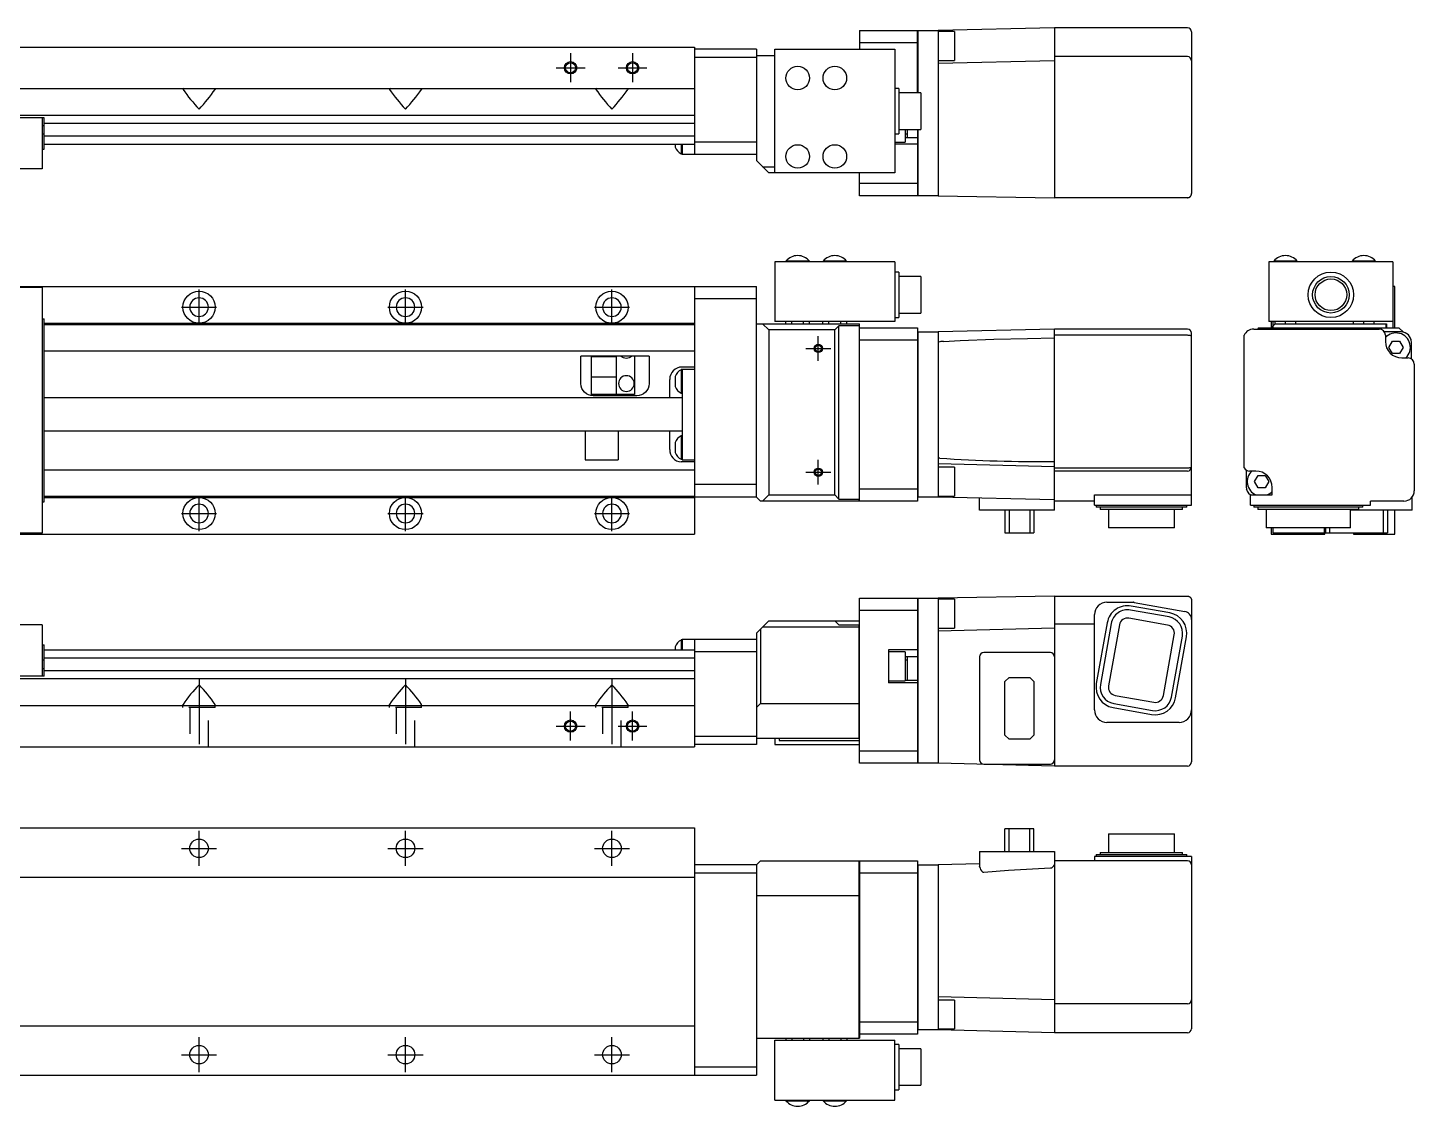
# Model space of a CAD drawing. Extents: x 0 to 622, y -8 to 271.
# Drawn here: x 286.1 to 622, y 10 to 271.4 of the extents above; entities that cross this region are included whole.
import ezdxf

# ---------------------------------------------------------------- set-up
doc = ezdxf.new("R2010")
doc.units = 0
doc.header["$LTSCALE"] = 0.5
doc.linetypes.add('CENTER', pattern=[50.8, 31.75, -6.35, 6.35, -6.35])
doc.linetypes.add('DASHED', pattern=[19.05, 12.7, -6.35])
for name, color, linetype in [('MSM_CENTER', 1, 'CENTER'), ('MSM_CONTINUOUS', 7, 'CONTINUOUS'), ('MSM_DASHED', 4, 'DASHED'), ('MSM_NARROW', 5, 'CONTINUOUS')]:
    doc.layers.add(name, color=color, linetype=linetype)

msp = doc.modelspace()

# ---------------------------------------------------------------- linework, layer by layer
at = {"layer": 'MSM_CENTER'}
for p, q in [((417.6, 265.16), (417.6, 258.16)), ((432.6, 265.16), (432.6, 258.16)), ((414.1, 261.66), (421.1, 261.66)), ((429.1, 261.66), (436.1, 261.66)), ((327.6, 199.39), (327.6, 207.89)), ((377.6, 199.39), (377.6, 207.89)), ((427.6, 199.39), (427.6, 207.89)), ((323.35, 203.64), (331.85, 203.64)), ((373.35, 203.64), (381.85, 203.64)), ((423.35, 203.64), (431.85, 203.64)), ((477.6, 190.64), (477.6, 196.64)), ((474.6, 193.64), (480.6, 193.64)), ((477.6, 160.64), (477.6, 166.64)), ((474.6, 163.64), (480.6, 163.64)), ((327.6, 149.39), (327.6, 157.89)), ((377.6, 149.39), (377.6, 157.89)), ((427.6, 149.39), (427.6, 157.89)), ((323.35, 153.64), (331.85, 153.64)), ((373.35, 153.64), (381.85, 153.64)), ((423.35, 153.64), (431.85, 153.64)), ((327.6, 113.63), (327.6, 95.13)), ((377.6, 113.63), (377.6, 95.13)), ((427.6, 113.63), (427.6, 95.13)), ((417.6, 98.63), (417.6, 105.63)), ((432.6, 98.63), (432.6, 105.63)), ((414.1, 102.13), (421.1, 102.13)), ((429.1, 102.13), (436.1, 102.13)), ((327.6, 68.25), (327.6, 76.75)), ((377.6, 68.25), (377.6, 76.75)), ((427.6, 68.25), (427.6, 76.75)), ((323.35, 72.5), (331.85, 72.5)), ((373.35, 72.5), (381.85, 72.5)), ((423.35, 72.5), (431.85, 72.5)), ((327.6, 18.25), (327.6, 26.75)), ((377.6, 18.25), (377.6, 26.75)), ((427.6, 18.25), (427.6, 26.75)), ((323.35, 22.5), (331.85, 22.5)), ((373.35, 22.5), (381.85, 22.5)), ((423.35, 22.5), (431.85, 22.5))]:
    msp.add_line(p, q, dxfattribs=at)
at = {"layer": 'MSM_CONTINUOUS', "color": 7}
for p, q in [((487.6, 270.66), (501.6, 270.66)), ((487.6, 270.66), (487.6, 266.16)), ((501.6, 270.56), (501.7, 270.66)), ((501.6, 255.58), (501.6, 270.66)), ((501.7, 270.66), (501.7, 255.58)), ((501.7, 270.66), (506.6, 270.66)), ((534.8, 271.36), (506.6, 270.66)), ((506.6, 270.66), (506.6, 230.66)), ((510.6, 270.42), (506.6, 270.42)), ((510.6, 270.42), (510.6, 263.42)), ((534.8, 271.36), (534.8, 230.16)), ((567, 271.36), (534.8, 271.36)), ((568, 270.36), (568, 231.16)), ((462.6, 266.16), (462.6, 239.16)), ((467.1, 236.16), (467.1, 266.16)), ((467.1, 266.16), (496.1, 266.16)), ((501.6, 267.66), (487.6, 267.66)), ((496.1, 266.16), (496.1, 236.16)), ((462.6, 264.66), (467.1, 264.66)), ((506.6, 263.42), (510.6, 263.42)), ((534.8, 263.36), (506.6, 262.66)), ((567, 264.36), (534.8, 264.36)), ((497.1, 256.66), (496.1, 256.66)), ((497.1, 256.66), (497.1, 245.66)), ((502.4, 255.58), (497.1, 255.58)), ((502.4, 255.58), (502.4, 246.73)), ((496.1, 245.66), (497.1, 245.66)), ((497.1, 246.73), (502.4, 246.73)), ((498.6, 246.73), (498.6, 243.66)), ((498.6, 245.66), (499.1, 245.66)), ((499.1, 246.73), (499.1, 244.77)), ((501.6, 246.73), (501.6, 230.66)), ((501.7, 246.73), (501.7, 230.66)), ((496.1, 243.66), (498.6, 243.66)), ((501.6, 243.16), (496.1, 243.16)), ((498.6, 244.77), (501.6, 244.77)), ((462.6, 239.16), (465.6, 236.16)), ((464.1, 237.66), (467.1, 237.66)), ((496.1, 236.16), (465.6, 236.16)), ((487.6, 230.66), (487.6, 236.16)), ((487.6, 233.66), (501.6, 233.66)), ((501.6, 230.66), (487.6, 230.66)), ((501.7, 230.66), (501.6, 230.76)), ((506.6, 230.66), (501.7, 230.66)), ((506.6, 230.66), (534.8, 230.16)), ((567, 230.16), (534.8, 230.16)), ((567, 230.16), (567.05, 230.16)), ((567.05, 230.16), (567.09, 230.16)), ((567.09, 230.16), (567.14, 230.17)), ((567.14, 230.17), (567.19, 230.18)), ((567.19, 230.18), (567.23, 230.19)), ((567.23, 230.19), (567.28, 230.2)), ((567.28, 230.2), (567.33, 230.21)), ((567.33, 230.21), (567.36, 230.22)), ((567.36, 230.22), (567.39, 230.24)), ((567.39, 230.24), (567.42, 230.25)), ((567.42, 230.25), (567.45, 230.26)), ((567.45, 230.26), (567.48, 230.28)), ((567.48, 230.28), (567.51, 230.3)), ((567.51, 230.3), (567.53, 230.31)), ((567.53, 230.31), (567.56, 230.33)), ((567.56, 230.33), (567.59, 230.35)), ((567.59, 230.35), (567.61, 230.37)), ((567.61, 230.37), (567.64, 230.39)), ((567.64, 230.39), (567.67, 230.41)), ((567.67, 230.41), (567.69, 230.43)), ((567.69, 230.43), (567.71, 230.46)), ((567.71, 230.46), (567.74, 230.48)), ((567.74, 230.48), (567.76, 230.51)), ((567.76, 230.51), (567.78, 230.53)), ((567.78, 230.53), (567.8, 230.56)), ((567.8, 230.56), (567.82, 230.58)), ((567.82, 230.58), (567.84, 230.61)), ((567.84, 230.61), (567.86, 230.65)), ((567.86, 230.65), (567.88, 230.68)), ((567.88, 230.68), (567.9, 230.72)), ((567.9, 230.72), (567.92, 230.76)), ((567.92, 230.76), (567.93, 230.8)), ((567.93, 230.8), (567.95, 230.84)), ((567.95, 230.84), (567.96, 230.88)), ((567.96, 230.88), (567.97, 230.92)), ((567.97, 230.92), (567.98, 230.94)), ((567.98, 230.97), (567.99, 231)), ((567.98, 230.94), (567.98, 230.97)), ((567.99, 231.03), (568, 231.06)), ((567.99, 231), (567.99, 231.03)), ((568, 231.15), (568, 231.16)), ((568, 231.12), (568, 231.15)), ((568, 231.09), (568, 231.12)), ((568, 231.06), (568, 231.09)), ((496.1, 214.64), (467.1, 214.64)), ((467.1, 214.64), (467.1, 200.14)), ((475.45, 214.8), (469.75, 214.8)), ((469.75, 214.8), (469.75, 214.64)), ((475.45, 214.64), (475.45, 214.8)), ((478.75, 214.8), (478.75, 214.64)), ((484.45, 214.8), (478.75, 214.8)), ((484.45, 214.64), (484.45, 214.8)), ((496.1, 214.64), (496.1, 200.14)), ((497.1, 212.14), (496.1, 212.14)), ((497.1, 212.14), (497.1, 201.14)), ((616.75, 214.64), (586.75, 214.64)), ((586.75, 214.64), (586.75, 200.14)), ((593.6, 214.8), (587.9, 214.8)), ((587.9, 214.8), (587.9, 214.64)), ((593.6, 214.64), (593.6, 214.8)), ((612.6, 214.8), (606.9, 214.8)), ((606.9, 214.8), (606.9, 214.64)), ((612.6, 214.64), (612.6, 214.8)), ((616.75, 214.64), (616.75, 198.64)), ((462.6, 157.64), (462.6, 208.64)), ((502.4, 211.06), (497.1, 211.06)), ((502.4, 211.06), (502.4, 202.21)), ((617.25, 208.64), (616.75, 208.64)), ((617.25, 198.64), (617.25, 208.64)), ((497.1, 202.21), (502.4, 202.21)), ((462.6, 199.64), (487.6, 199.64)), ((464.1, 199.64), (465.6, 198.14)), ((496.1, 200.14), (467.1, 200.14)), ((469.71, 199.64), (469.71, 200.14)), ((471.16, 199.64), (471.16, 200.14)), ((474.04, 199.64), (474.04, 200.14)), ((475.49, 199.64), (475.49, 200.14)), ((478.71, 199.64), (478.71, 200.14)), ((480.16, 199.64), (480.16, 200.14)), ((482.6, 199.14), (481.6, 198.14)), ((482.6, 157.14), (482.6, 199.14)), ((487.6, 199.14), (482.6, 199.14)), ((483.04, 199.64), (483.04, 200.14)), ((484.49, 199.64), (484.49, 200.14)), ((487.6, 156.64), (487.6, 199.64)), ((487.6, 198.64), (501.6, 198.64)), ((496.1, 201.14), (497.1, 201.14)), ((501.6, 198.64), (501.6, 156.64)), ((534.8, 198.34), (506.6, 197.64)), ((567, 198.34), (534.8, 198.34)), ((534.8, 154.44), (534.8, 198.34)), ((583.05, 198.34), (613.45, 198.34)), ((584.25, 198.64), (583.95, 198.34)), ((584.25, 198.64), (618.25, 198.64)), ((616.75, 200.14), (586.75, 200.14)), ((587.25, 200.14), (587.25, 198.64)), ((588.25, 199.64), (587.25, 198.64)), ((587.75, 198.64), (587.75, 200.14)), ((588.25, 199.64), (588.25, 200.14)), ((588.25, 199.64), (615.25, 199.64)), ((590.75, 199.64), (590.75, 200.14)), ((593.25, 199.64), (593.25, 200.14)), ((593.75, 198.64), (593.75, 198.34)), ((601.75, 198.34), (601.75, 198.64)), ((607.25, 199.64), (607.25, 200.14)), ((609.75, 199.64), (609.75, 200.14)), ((612.25, 199.64), (612.25, 200.14)), ((615.15, 198.64), (615.15, 199.64)), ((615.25, 199.64), (615.25, 198.64)), ((619.32, 197.57), (618.25, 198.64)), ((465.6, 198.14), (465.6, 158.14)), ((481.6, 198.14), (465.6, 198.14)), ((481.6, 158.14), (481.6, 198.14)), ((501.6, 195.64), (487.6, 195.64)), ((501.7, 197.64), (501.6, 197.54)), ((501.7, 197.64), (501.7, 157.64)), ((501.7, 197.64), (506.6, 197.64)), ((506.6, 197.64), (506.6, 157.64)), ((506.6, 195.14), (506.69, 195.19)), ((507.93, 195.36), (511.99, 195.58)), ((511.99, 195.58), (520.12, 195.87)), ((520.12, 195.87), (528.25, 196.09)), ((528.25, 196.09), (534.8, 196.25)), ((567, 196.82), (534.8, 196.82)), ((567.84, 196.72), (567.93, 196.68)), ((567.93, 196.68), (568, 196.6)), ((568, 155.64), (568, 197.34)), ((568, 196.6), (568, 196.59)), ((580.75, 164.69), (580.75, 196.82)), ((618.75, 197.64), (614.72, 197.64)), ((614.95, 196.84), (614.95, 195.34)), ((615.78, 193.9), (616.65, 195.4)), ((616.65, 195.4), (618.38, 195.4)), ((618.38, 195.4), (619.25, 193.9)), ((621.25, 195.64), (621.19, 195.7)), ((621.25, 191.11), (621.25, 195.14)), ((616.65, 192.4), (615.78, 193.9)), ((618.38, 192.4), (616.65, 192.4)), ((619.25, 193.9), (618.38, 192.4)), ((618.95, 191.34), (620.45, 191.34)), ((621.95, 189.84), (621.95, 159.14)), ((506.62, 167.12), (506.6, 167.14)), ((534.8, 164.94), (506.6, 165.64)), ((510.6, 164.87), (506.6, 164.87)), ((506.71, 167.09), (506.62, 167.12)), ((506.86, 167.06), (506.71, 167.09)), ((507, 167.04), (506.86, 167.06)), ((510.6, 164.87), (510.6, 157.87)), ((534.8, 164.69), (567, 164.69)), ((567.81, 164.81), (567.91, 164.86)), ((567.91, 164.86), (567.98, 164.95)), ((567.98, 164.95), (568, 165.04)), ((567, 163.94), (534.8, 163.94)), ((581.25, 164.17), (581.25, 160.14)), ((583.55, 163.94), (582.05, 163.94)), ((583.26, 161.37), (584.12, 162.87)), ((584.12, 159.87), (583.26, 161.37)), ((584.12, 162.87), (585.85, 162.87)), ((585.85, 162.87), (586.72, 161.37)), ((586.72, 161.37), (585.85, 159.87)), ((465.6, 158.14), (464.1, 156.64)), ((465.6, 158.14), (481.6, 158.14)), ((481.6, 158.14), (482.6, 157.14)), ((487.6, 159.64), (501.6, 159.64)), ((506.6, 157.87), (510.6, 157.87)), ((544.5, 155.64), (544.5, 158.14)), ((544.5, 158.14), (568, 158.14)), ((581.25, 159.64), (581.32, 159.57)), ((582.25, 155.64), (582.25, 158.14)), ((582.25, 158.14), (587.55, 158.14)), ((585.85, 159.87), (584.12, 159.87)), ((587.55, 158.14), (587.55, 159.94)), ((462.6, 157.64), (463.6, 156.64)), ((487.5, 156.64), (463.6, 156.64)), ((482.6, 157.14), (487.5, 157.14)), ((487.5, 157.14), (487.6, 157.28)), ((487.5, 156.64), (487.5, 157.14)), ((487.6, 156.74), (487.5, 156.64)), ((501.6, 156.64), (487.6, 156.64)), ((501.6, 157.74), (501.7, 157.64)), ((506.6, 157.64), (501.7, 157.64)), ((534.8, 156.94), (506.6, 157.64)), ((516.65, 154.44), (516.65, 157.39)), ((544.5, 156.64), (534.8, 156.64)), ((544.5, 155.64), (568, 155.64)), ((544.86, 155.64), (544.86, 155.14)), ((566.85, 155.14), (544.86, 155.14)), ((545.86, 155.14), (545.86, 154.64)), ((565.85, 154.64), (545.86, 154.64)), ((547.86, 154.64), (547.86, 150.14)), ((563.85, 150.14), (563.85, 154.64)), ((565.85, 154.64), (565.85, 155.14)), ((566.85, 155.14), (566.85, 155.64)), ((582.25, 155.64), (611.35, 155.64)), ((583.08, 155.64), (583.08, 155.14)), ((609.51, 155.14), (583.08, 155.14)), ((584.08, 155.14), (584.08, 154.64)), ((608.51, 154.64), (584.08, 154.64)), ((586.08, 154.64), (586.08, 150.14)), ((606.51, 150.14), (606.51, 154.64)), ((608.51, 154.64), (608.51, 155.14)), ((609.51, 155.14), (609.51, 155.64)), ((611.35, 155.64), (611.35, 156.64)), ((619.45, 156.64), (611.35, 156.64)), ((621.45, 154.44), (621.45, 157.64)), ((534.8, 154.44), (516.65, 154.44)), ((522.8, 154.44), (522.8, 148.94)), ((523.8, 154.44), (523.8, 148.94)), ((528.8, 154.44), (528.8, 148.94)), ((529.8, 154.44), (529.8, 148.94)), ((621.45, 154.44), (606.51, 154.44)), ((614.45, 154.44), (614.45, 148.94)), ((615.45, 154.44), (615.45, 148.94)), ((617.25, 148.64), (617.25, 154.44)), ((522.8, 148.94), (529.8, 148.94)), ((563.85, 150.14), (547.86, 150.14)), ((606.51, 150.14), (586.08, 150.14)), ((587.25, 150.14), (587.25, 148.64)), ((587.25, 148.64), (600.25, 148.64)), ((587.75, 148.84), (587.75, 150.14)), ((600.15, 148.84), (587.75, 148.84)), ((600.15, 150.14), (600.15, 148.84)), ((600.25, 148.64), (600.25, 150.14)), ((600.45, 150.14), (600.45, 148.94)), ((600.45, 148.94), (615.45, 148.94)), ((601.45, 150.14), (601.45, 148.94)), ((607.25, 148.94), (607.25, 148.64)), ((607.25, 148.64), (617.25, 148.64)), ((487.6, 93.13), (487.6, 133.13)), ((487.6, 133.13), (501.6, 133.13)), ((501.6, 133.13), (501.6, 93.13)), ((501.7, 133.13), (501.6, 133.03)), ((501.7, 133.13), (501.7, 93.13)), ((501.7, 133.13), (506.6, 133.13)), ((534.8, 133.63), (506.6, 133.13)), ((506.6, 133.13), (506.6, 93.13)), ((510.6, 132.89), (506.6, 132.89)), ((510.6, 132.89), (510.6, 125.89)), ((534.8, 133.63), (534.8, 92.43)), ((534.8, 133.63), (567, 133.63)), ((547.5, 132.13), (553.91, 132.13)), ((562.73, 129.55), (553.38, 131.22)), ((554.09, 132.11), (566.35, 129.92)), ((567, 133.63), (567.05, 133.63)), ((567.05, 133.63), (567.09, 133.62)), ((567.09, 133.62), (567.14, 133.62)), ((567.14, 133.62), (567.19, 133.61)), ((567.19, 133.61), (567.23, 133.6)), ((567.23, 133.6), (567.28, 133.59)), ((567.28, 133.59), (567.32, 133.57)), ((567.32, 133.57), (567.35, 133.56)), ((567.35, 133.56), (567.38, 133.55)), ((567.38, 133.55), (567.41, 133.54)), ((567.41, 133.54), (567.44, 133.53)), ((567.44, 133.53), (567.47, 133.51)), ((567.47, 133.51), (567.5, 133.49)), ((567.5, 133.49), (567.53, 133.48)), ((567.53, 133.48), (567.55, 133.46)), ((567.55, 133.46), (567.58, 133.44)), ((567.58, 133.44), (567.61, 133.42)), ((567.61, 133.42), (567.63, 133.4)), ((567.63, 133.4), (567.66, 133.38)), ((567.66, 133.38), (567.68, 133.36)), ((567.68, 133.36), (567.7, 133.34)), ((567.7, 133.34), (567.73, 133.31)), ((567.73, 133.31), (567.75, 133.29)), ((567.75, 133.29), (567.77, 133.27)), ((567.77, 133.27), (567.79, 133.24)), ((567.79, 133.24), (567.81, 133.21)), ((567.81, 133.21), (567.83, 133.19)), ((567.83, 133.19), (567.85, 133.15)), ((567.85, 133.15), (567.87, 133.12)), ((567.87, 133.12), (567.89, 133.08)), ((567.89, 133.08), (567.91, 133.05)), ((567.91, 133.05), (567.92, 133.01)), ((567.92, 133.01), (567.94, 132.97)), ((567.94, 132.97), (567.95, 132.93)), ((567.95, 132.93), (567.96, 132.89)), ((567.96, 132.89), (567.97, 132.86)), ((567.97, 132.86), (567.98, 132.83)), ((567.98, 132.83), (567.99, 132.8)), ((567.99, 132.8), (567.99, 132.76)), ((567.99, 132.76), (567.99, 132.73)), ((567.99, 132.73), (568, 132.7)), ((568, 132.7), (568, 132.67)), ((568, 132.67), (568, 132.63)), ((568, 132.63), (568, 93.43)), ((568, 132.63), (568, 132.63)), ((462.6, 124.63), (465.6, 127.63)), ((465.6, 127.63), (487.6, 127.63)), ((481.6, 127.63), (482.6, 126.63)), ((501.6, 130.13), (487.6, 130.13)), ((544.5, 106.03), (544.5, 129.13)), ((562.2, 126.6), (552.85, 128.27)), ((562.55, 128.57), (553.2, 130.24)), ((462.6, 124.63), (462.6, 97.63)), ((463.6, 125.63), (463.6, 107.63)), ((487.5, 126.13), (464.1, 126.13)), ((482.6, 126.63), (487.6, 126.63)), ((487.5, 99.13), (487.5, 126.63)), ((487.6, 126.09), (487.5, 126.13)), ((506.6, 125.89), (510.6, 125.89)), ((534.8, 125.83), (506.6, 125.13)), ((544.5, 126.83), (534.8, 126.83)), ((547.58, 127.18), (544.94, 112.41)), ((548.56, 127), (545.92, 112.24)), ((550.53, 126.65), (547.89, 111.89)), ((561.18, 109.51), (563.82, 124.28)), ((563.15, 109.16), (565.79, 123.93)), ((564.14, 108.99), (566.77, 123.75)), ((501.6, 120.63), (494.6, 120.63)), ((494.6, 120.63), (494.6, 112.63)), ((498.6, 120.13), (494.6, 120.13)), ((498.6, 120.13), (498.6, 113.13)), ((498.6, 119.02), (501.6, 119.02)), ((499.1, 118.13), (498.6, 118.13)), ((499.1, 119.02), (499.1, 113.16)), ((516.65, 118.93), (516.65, 93.93)), ((533.8, 119.93), (517.65, 119.93)), ((494.6, 113.13), (498.6, 113.13)), ((501.6, 112.63), (494.6, 112.63)), ((501.6, 113.16), (498.6, 113.16)), ((522.8, 112.93), (523.8, 113.93)), ((522.8, 99.93), (522.8, 112.93)), ((523.8, 113.93), (528.8, 113.93)), ((528.8, 113.93), (529.8, 112.93)), ((529.8, 112.93), (529.8, 99.93)), ((462.6, 106.63), (463.6, 107.63)), ((463.6, 107.63), (487.5, 107.63)), ((487.5, 107.63), (487.6, 107.67)), ((549.16, 107.6), (558.51, 105.93)), ((549.51, 109.57), (558.86, 107.9)), ((548.98, 106.61), (558.34, 104.94)), ((565, 103.03), (547.5, 103.03)), ((487.5, 99.13), (462.6, 99.13)), ((467.1, 99.13), (467.1, 97.63)), ((467.1, 97.63), (487.6, 97.63)), ((468.1, 99.13), (468.1, 98.63)), ((468.1, 98.63), (487.6, 98.63)), ((487.6, 99.23), (487.5, 99.13)), ((523.8, 98.93), (522.8, 99.93)), ((528.8, 98.93), (523.8, 98.93)), ((529.8, 99.93), (528.8, 98.93)), ((487.6, 96.13), (501.6, 96.13)), ((501.6, 93.13), (487.6, 93.13)), ((501.6, 93.23), (501.7, 93.13)), ((506.6, 93.13), (501.7, 93.13)), ((534.8, 92.43), (506.6, 93.13)), ((517.65, 92.93), (533.8, 92.93)), ((567, 92.43), (534.8, 92.43)), ((522.8, 71.7), (522.8, 77.2)), ((529.8, 77.2), (522.8, 77.2)), ((523.8, 71.7), (523.8, 77.2)), ((528.8, 71.7), (528.8, 77.2)), ((529.8, 71.7), (529.8, 77.2)), ((547.86, 76), (563.85, 76)), ((547.86, 76), (547.86, 71.5)), ((563.85, 71.5), (563.85, 76)), ((516.65, 71.7), (516.65, 68.16)), ((516.65, 71.7), (534.8, 71.7)), ((534.8, 71.7), (534.8, 27.8)), ((544.86, 71), (566.85, 71)), ((544.86, 71), (544.86, 70.5)), ((545.86, 71.5), (565.85, 71.5)), ((545.86, 71.5), (545.86, 71)), ((565.85, 71), (565.85, 71.5)), ((566.85, 70.5), (566.85, 71)), ((462.6, 68.5), (463.6, 69.5)), ((462.6, 68.5), (462.6, 17.5)), ((463.6, 69.5), (487.5, 69.5)), ((487.5, 26.5), (487.5, 69.5)), ((487.5, 69.5), (487.6, 69.4)), ((487.6, 69.5), (501.6, 69.5)), ((487.6, 69.5), (487.6, 26.5)), ((501.6, 69.5), (501.6, 27.5)), ((501.6, 68.4), (501.7, 68.5)), ((501.7, 68.5), (506.6, 68.5)), ((501.7, 68.5), (501.7, 28.5)), ((516.65, 68.75), (506.6, 68.5)), ((506.6, 68.5), (506.6, 28.5)), ((516.66, 68.07), (516.65, 68.16)), ((533.8, 67.67), (523.68, 67.12)), ((533.84, 67.67), (533.8, 67.67)), ((533.95, 67.7), (533.84, 67.67)), ((534.06, 67.74), (533.95, 67.7)), ((534.17, 67.79), (534.06, 67.74)), ((534.79, 68.61), (534.75, 68.49)), ((534.8, 68.71), (534.79, 68.61)), ((567, 69.5), (534.8, 69.5)), ((544.5, 70.5), (544.5, 69.5)), ((568, 70.5), (544.5, 70.5)), ((568, 70.5), (568, 28.8)), ((501.6, 66.5), (487.6, 66.5)), ((517.44, 66.7), (517.35, 66.78)), ((517.55, 66.65), (517.44, 66.7)), ((517.65, 66.64), (517.55, 66.65)), ((520.66, 66.91), (517.65, 66.64)), ((523.68, 67.12), (520.66, 66.91)), ((487.5, 61), (462.6, 61)), ((487.6, 60.96), (487.5, 61)), ((534.8, 35.8), (506.6, 36.5)), ((510.6, 35.74), (506.6, 35.74)), ((510.6, 35.74), (510.6, 28.74)), ((567, 34.8), (534.8, 34.8)), ((487.6, 30.5), (501.6, 30.5)), ((501.6, 27.5), (487.6, 27.5)), ((501.7, 28.5), (501.6, 28.6)), ((506.6, 28.5), (501.7, 28.5)), ((506.6, 28.74), (510.6, 28.74)), ((534.8, 27.8), (506.6, 28.5)), ((567, 27.8), (534.8, 27.8)), ((462.6, 26.5), (487.6, 26.5)), ((467.1, 26), (496.1, 26)), ((467.1, 11.5), (467.1, 26)), ((469.71, 26.5), (469.71, 26)), ((471.16, 26.5), (471.16, 26)), ((474.04, 26.5), (474.04, 26)), ((475.49, 26.5), (475.49, 26)), ((478.71, 26.5), (478.71, 26)), ((480.16, 26.5), (480.16, 26)), ((483.04, 26.5), (483.04, 26)), ((484.49, 26.5), (484.49, 26)), ((496.1, 11.5), (496.1, 26)), ((497.1, 25), (496.1, 25)), ((497.1, 25), (497.1, 14)), ((502.4, 23.93), (497.1, 23.93)), ((502.4, 23.93), (502.4, 15.08)), ((496.1, 14), (497.1, 14)), ((497.1, 15.08), (502.4, 15.08)), ((467.1, 11.5), (496.1, 11.5)), ((469.75, 11.5), (469.75, 11.34)), ((469.75, 11.34), (475.45, 11.34)), ((475.45, 11.34), (475.45, 11.5)), ((478.75, 11.5), (478.75, 11.34)), ((478.75, 11.34), (484.45, 11.34)), ((484.45, 11.34), (484.45, 11.5))]:
    msp.add_line(p, q, dxfattribs=at)
at = {"layer": 'MSM_CONTINUOUS'}
for p, q in [((57.6, 266.66), (447.6, 266.66)), ((447.6, 266.66), (447.6, 240.66)), ((462.6, 266.16), (447.6, 266.16)), ((462.6, 264.16), (447.6, 264.16)), ((57.6, 256.66), (447.6, 256.66)), ((323.86, 256.66), (323.7, 256.53)), ((323.7, 256.53), (323.72, 256.42)), ((331.34, 256.66), (331.5, 256.53)), ((331.5, 256.53), (331.48, 256.42)), ((373.86, 256.66), (373.7, 256.53)), ((373.7, 256.53), (373.72, 256.42)), ((381.34, 256.66), (381.5, 256.53)), ((381.5, 256.53), (381.48, 256.42)), ((423.86, 256.66), (423.7, 256.53)), ((423.7, 256.53), (423.72, 256.42)), ((431.34, 256.66), (431.5, 256.53)), ((431.5, 256.53), (431.48, 256.42)), ((57.6, 250.16), (447.6, 250.16)), ((290.1, 249.56), (282.6, 249.56)), ((289.6, 249.56), (289.6, 237.16)), ((290.1, 241.96), (290.1, 249.56)), ((289.6, 247.68), (290.1, 247.68)), ((289.6, 245.63), (290.1, 245.63)), ((290.1, 248.2), (447.6, 248.2)), ((289.6, 241.96), (290.1, 241.96)), ((290.1, 245.12), (447.6, 245.12)), ((290.1, 243.16), (447.6, 243.16)), ((442.95, 243.16), (442.95, 242.45)), ((444.4, 243.16), (444.4, 240.8)), ((444.6, 243.16), (444.6, 240.66)), ((462.6, 243.66), (447.6, 243.66)), ((444.4, 240.8), (444.6, 240.8)), ((462.6, 240.66), (444.6, 240.66)), ((289.6, 237.16), (282.6, 237.16)), ((57.6, 208.64), (462.6, 208.64)), ((289.6, 208.44), (282.6, 208.44)), ((289.6, 208.44), (289.6, 148.84)), ((447.6, 208.64), (447.6, 148.64)), ((462.6, 205.64), (447.6, 205.64)), ((289.6, 200.84), (290.1, 200.84)), ((290.1, 156.44), (290.1, 200.84)), ((290.1, 199.74), (447.6, 199.74)), ((290.1, 199.44), (447.6, 199.44)), ((290.1, 193.08), (447.6, 193.08)), ((436.6, 191.76), (420.1, 191.76)), ((420.1, 185.14), (420.1, 191.76)), ((422.6, 191.76), (422.6, 182.44)), ((428.6, 191.64), (422.6, 191.64)), ((428.6, 191.76), (428.6, 182.44)), ((433.1, 191.76), (433.1, 182.44)), ((436.6, 191.76), (436.6, 185.14)), ((444.4, 188.5), (444.4, 182.78)), ((444.6, 188.5), (444.4, 188.5)), ((447.6, 189.13), (444.6, 189.13)), ((444.6, 188.64), (447.6, 188.64)), ((444.6, 188.64), (444.6, 166.64)), ((428.6, 186.64), (422.6, 186.64)), ((441.6, 181.64), (441.6, 186.13)), ((442.95, 186.85), (442.95, 184.43)), ((444.6, 181.64), (290.1, 181.64)), ((433.1, 182.44), (422.6, 182.44)), ((433.6, 182.14), (423.1, 182.14)), ((444.4, 182.78), (444.6, 182.78)), ((290.1, 173.64), (444.6, 173.64)), ((421.1, 173.64), (421.1, 166.64)), ((429.1, 173.64), (429.1, 166.64)), ((441.6, 169.13), (441.6, 173.64)), ((444.4, 172.5), (444.4, 166.78)), ((444.6, 172.5), (444.4, 172.5)), ((442.95, 170.85), (442.95, 168.43)), ((421.1, 166.64), (429.1, 166.64)), ((444.4, 166.78), (444.6, 166.78)), ((444.6, 166.64), (447.6, 166.64)), ((447.6, 166.13), (444.6, 166.13)), ((290.1, 164.19), (447.6, 164.19)), ((462.6, 160.64), (447.6, 160.64)), ((289.6, 156.44), (290.1, 156.44)), ((290.1, 157.84), (447.6, 157.84)), ((290.1, 157.54), (447.6, 157.54)), ((462.6, 157.64), (447.6, 157.64)), ((57.6, 148.64), (447.6, 148.64)), ((289.6, 148.84), (282.6, 148.84)), ((289.6, 126.63), (282.6, 126.63)), ((289.6, 126.63), (289.6, 114.23)), ((289.6, 121.83), (290.1, 121.83)), ((290.1, 114.23), (290.1, 121.83)), ((442.95, 121.34), (442.95, 120.63)), ((444.4, 122.99), (444.4, 120.63)), ((444.6, 122.99), (444.4, 122.99)), ((462.6, 123.13), (444.6, 123.13)), ((444.6, 123.13), (444.6, 120.63)), ((447.6, 123.13), (447.6, 97.13)), ((289.6, 118.15), (290.1, 118.15)), ((290.1, 120.63), (447.6, 120.63)), ((290.1, 118.66), (447.6, 118.66)), ((462.6, 120.13), (447.6, 120.13)), ((290.1, 114.23), (282.6, 114.23)), ((289.6, 116.1), (290.1, 116.1)), ((290.1, 115.59), (447.6, 115.59)), ((57.6, 113.63), (447.6, 113.63)), ((57.6, 107.13), (447.6, 107.13)), ((323.7, 107.26), (323.72, 107.37)), ((323.86, 107.13), (323.7, 107.26)), ((331.34, 107.13), (331.5, 107.26)), ((331.5, 107.26), (331.48, 107.37)), ((373.7, 107.26), (373.72, 107.37)), ((373.86, 107.13), (373.7, 107.26)), ((381.34, 107.13), (381.5, 107.26)), ((381.5, 107.26), (381.48, 107.37)), ((423.7, 107.26), (423.72, 107.37)), ((423.86, 107.13), (423.7, 107.26)), ((431.34, 107.13), (431.5, 107.26)), ((431.5, 107.26), (431.48, 107.37)), ((462.6, 99.63), (447.6, 99.63)), ((462.6, 97.63), (447.6, 97.63)), ((57.6, 97.13), (447.6, 97.13)), ((57.6, 77.5), (447.6, 77.5)), ((447.6, 77.5), (447.6, 17.5)), ((462.6, 68.5), (447.6, 68.5)), ((57.6, 65.5), (447.6, 65.5)), ((462.6, 66.5), (447.6, 66.5)), ((57.6, 29.5), (447.6, 29.5)), ((57.6, 17.5), (462.6, 17.5)), ((462.6, 19.5), (447.6, 19.5))]:
    msp.add_line(p, q, dxfattribs=at)
for centre, radius in [((417.6, 261.66), 1.23), ((432.6, 261.66), 1.23), ((327.6, 203.64), 3.9), ((377.6, 203.64), 3.9), ((427.6, 203.64), 3.9), ((477.6, 193.64), 0.783), ((477.6, 163.64), 0.783), ((327.6, 153.64), 3.9), ((377.6, 153.64), 3.9), ((427.6, 153.64), 3.9), ((417.6, 102.13), 1.23), ((432.6, 102.13), 1.23), ((327.6, 72.5), 2.25), ((377.6, 72.5), 2.25), ((427.6, 72.5), 2.25), ((327.6, 22.5), 2.25), ((377.6, 22.5), 2.25), ((427.6, 22.5), 2.25)]:
    msp.add_circle(centre, radius, dxfattribs=at)
at = {"layer": 'MSM_CONTINUOUS', "color": 7}
for centre, radius in [((472.6, 259.16), 2.85), ((481.6, 259.16), 2.85), ((472.6, 240.16), 2.85), ((481.6, 240.16), 2.85), ((601.75, 206.64), 5.5), ((601.75, 206.64), 4.42), ((601.75, 206.64), 3.83)]:
    msp.add_circle(centre, radius, dxfattribs=at)
at = {"layer": 'MSM_CONTINUOUS', "extrusion": (0, 0, -1)}
for centre, radius in [((-327.6, 203.64), 2.25), ((-377.6, 203.64), 2.25), ((-427.6, 203.64), 2.25), ((-431.1, 185.14), 1.9), ((-327.6, 153.64), 2.25), ((-377.6, 153.64), 2.25), ((-427.6, 153.64), 2.25)]:
    msp.add_circle(centre, radius, dxfattribs=at)
at = {"layer": 'MSM_CONTINUOUS', "color": 7}
for centre, radius, start, end in [((567, 270.36), 1, 0, 90), ((567, 263.36), 1, 0, 90), ((472.6, 212.44), 3.7, 39.6218, 140.3782), ((481.6, 212.44), 3.7, 39.6218, 140.3782), ((590.75, 212.44), 3.7, 39.6218, 140.3782), ((609.75, 212.44), 3.7, 39.6218, 140.3782), ((567, 197.34), 1, 0, 90), ((583.05, 195.84), 2.5, 90, 156.9261), ((613.45, 196.84), 1.5, 0, 90), ((508.35, 187.27), 8.09, 93.0084, 101.8095), ((567.07, 193.74), 3.08, 75.5086, 91.2311), ((617.51, 193.9), 3.5, 312.9107, 137.0893), ((618.95, 195.34), 4, 180, 270), ((618.75, 195.14), 2.5, 0, 90), ((620.45, 189.84), 1.5, 0, 90), ((531.92, 538.52), 372.31, 266.1613, 270.4426), ((567, 164.94), 1, 270, 0), ((567.07, 167.04), 2.35, 268.4146, 288.4538), ((582.05, 165.44), 1.5, 209.9264, 270), ((584.99, 161.37), 3.5, 132.9107, 247.6272), ((583.55, 159.94), 4, 0, 90), ((583.75, 160.14), 2.5, 180, 233.1301), ((584.99, 161.37), 3.5, 292.3728, 317.0893), ((619.45, 159.14), 2.5, 270, 0), ((547.5, 129.13), 3, 90, 180), ((552.5, 126.3), 5, 79.8753, 169.8753), ((553.91, 131.13), 1, 79.8753, 90), ((552.5, 126.3), 4, 79.8753, 169.8753), ((552.5, 126.3), 2, 79.8753, 169.8753), ((561.85, 124.63), 4, 349.8753, 79.8753), ((561.85, 124.63), 5, 349.8753, 79.8753), ((566, 127.95), 2, 0, 79.8753), ((561.85, 124.63), 2, 349.8753, 79.8753), ((517.65, 118.93), 1, 90, 180), ((533.8, 118.93), 1, 0, 90), ((549.86, 111.53), 5, 169.8753, 259.8753), ((549.86, 111.53), 4, 169.8753, 259.8753), ((549.86, 111.53), 2, 169.8753, 259.8753), ((559.21, 109.86), 5, 259.8753, 349.8753), ((559.21, 109.86), 4, 259.8753, 349.8753), ((559.21, 109.86), 2, 259.8753, 349.8753), ((547.5, 106.03), 3, 180, 270), ((565, 106.03), 3, 270, 0), ((517.65, 93.93), 1, 180, 270), ((533.8, 93.93), 1, 270, 0), ((567, 93.43), 1, 270, 0), ((519.49, 68.77), 2.92, 193.9171, 222.8503), ((533.29, 69.13), 1.6, 303.414, 336.5024), ((567, 68.5), 1, 0, 90), ((567, 35.8), 1, 270, 0), ((567, 28.8), 1, 270, 0), ((472.6, 13.7), 3.7, 219.6218, 320.3782), ((481.6, 13.7), 3.7, 219.6218, 320.3782)]:
    msp.add_arc(centre, radius, start, end, dxfattribs=at)
at = {"layer": 'MSM_CONTINUOUS'}
for centre, radius, start, end in [((353.98, 277.11), 36.66, 214.3736, 223.9772), ((301.22, 277.11), 36.66, 316.0228, 325.6264), ((403.98, 277.11), 36.66, 214.3736, 223.9772), ((351.22, 277.11), 36.66, 316.0228, 325.6264), ((453.98, 277.11), 36.66, 214.3736, 223.9772), ((401.22, 277.11), 36.66, 316.0228, 325.6264), ((445.97, 243.64), 3.25, 201.5574, 241.0598), ((444.6, 186.13), 3, 90, 180), ((445.97, 185.65), 3.25, 118.9402, 158.4426), ((445.97, 185.62), 3.25, 201.5574, 241.0598), ((445.97, 169.65), 3.25, 118.9402, 158.4426), ((444.6, 169.13), 3, 180, 265.3245), ((445.97, 169.62), 3.25, 201.5574, 241.0598), ((445.97, 120.14), 3.25, 118.9402, 158.4426), ((353.98, 86.67), 36.66, 136.0228, 145.6264), ((301.22, 86.67), 36.66, 34.3736, 43.9772), ((403.98, 86.67), 36.66, 136.0228, 145.6264), ((351.22, 86.67), 36.66, 34.3736, 43.9772), ((453.98, 86.67), 36.66, 136.0228, 145.6264), ((401.22, 86.67), 36.66, 34.3736, 43.9772)]:
    msp.add_arc(centre, radius, start, end, dxfattribs=at)
at = {"layer": 'MSM_CONTINUOUS', "extrusion": (0, 0, -1)}
for centre, radius, start, end in [((-431.1, 193.14), 1.9, 226.3793, 313.6207), ((-423.1, 185.14), 3, 270, 0), ((-433.6, 185.14), 3, 180, 270), ((-444.6, 169.13), 3, 270, 274.6755)]:
    msp.add_arc(centre, radius, start, end, dxfattribs=at)
at = {"layer": 'MSM_DASHED'}
for p, q in [((323.7, 106.63), (323.7, 107.26)), ((331.5, 106.63), (323.7, 106.63)), ((325.35, 106.63), (325.35, 97.13)), ((329.85, 97.13), (329.85, 106.63)), ((331.5, 106.63), (331.5, 107.26)), ((373.7, 106.63), (373.7, 107.26)), ((381.5, 106.63), (373.7, 106.63)), ((375.35, 106.63), (375.35, 97.13)), ((379.85, 97.13), (379.85, 106.63)), ((381.5, 106.63), (381.5, 107.26)), ((423.7, 106.63), (423.7, 107.26)), ((431.5, 106.63), (423.7, 106.63)), ((425.35, 106.63), (425.35, 97.13)), ((429.85, 97.13), (429.85, 106.63)), ((431.5, 106.63), (431.5, 107.26))]:
    msp.add_line(p, q, dxfattribs=at)
at = {"layer": 'MSM_NARROW'}
for centre, radius in [((417.6, 261.66), 1.5), ((432.6, 261.66), 1.5), ((477.6, 193.64), 1), ((477.6, 163.64), 1), ((417.6, 102.13), 1.5), ((432.6, 102.13), 1.5)]:
    msp.add_circle(centre, radius, dxfattribs=at)

doc.saveas('drawing.dxf')
